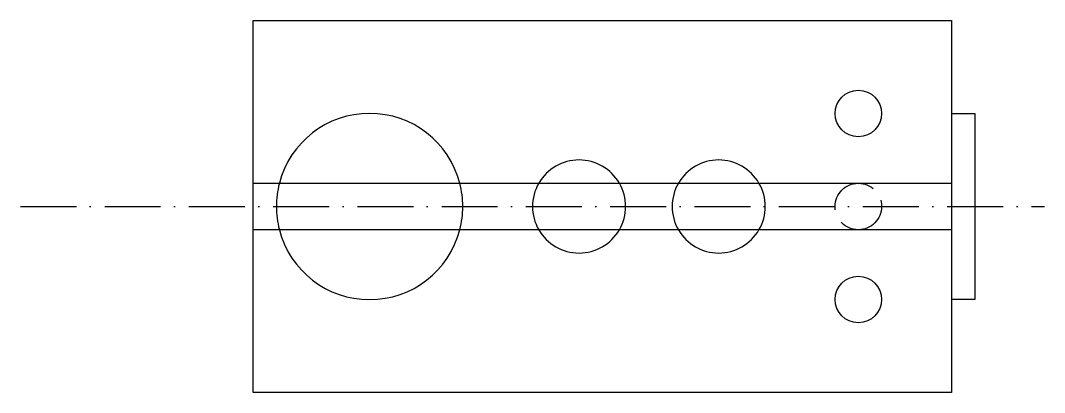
# Model space of a CAD drawing. Header units: millimetres. Extents: x -50 to 170, y 0 to 80.
import ezdxf

# ---------------------------------------------------------------- set-up
doc = ezdxf.new("R2010")
doc.units = ezdxf.units.MM
doc.linetypes.add('ACAD_ISO02W100', pattern=[15, 12, -3])
doc.linetypes.add('ACAD_ISO10W100', pattern=[18, 12, -3, 0, -3])
doc.layers.get('0').update_dxf_attribs({"lineweight": 25, "true_color": 0x000000})

msp = doc.modelspace()

# ---------------------------------------------------------------- linework, layer by layer
for p, q in [((0, 0), (0, 80)), ((0, 80), (150, 80)), ((150, 80), (150, 45)), ((150, 60), (155, 60)), ((155, 60), (155, 20)), ((0, 35), (0, 50)), ((0, 45), (150, 45)), ((150, 35), (0, 35)), ((150, 35), (150, 0)), ((155, 20), (150, 20)), ((150, 0), (0, 0))]:
    msp.add_line(p, q)
at = {"linetype": 'ACAD_ISO02W100'}
msp.add_line((150, 45), (150, 35), dxfattribs=at)
at = {"linetype": 'ACAD_ISO10W100'}
msp.add_line((-50, 40), (170, 40), dxfattribs=at)
for centre in [(130, 60), (130, 20)]:
    msp.add_circle(centre, 5)
at = {"linetype": 'ACAD_ISO02W100'}
msp.add_circle((130, 40), 5, dxfattribs=at)
for centre, radius, start, end in [((25, 40), 20.02, 14.4591, 165.5409), ((70, 40), 10, 30, 150), ((100, 40), 10, 30, 150), ((25, 40), 20.02, 194.4591, 345.5409), ((70, 40), 10, 210, 330), ((100, 40), 10, 210, 330)]:
    msp.add_arc(centre, radius, start, end)
for centre, radius, start, end in [((25, 40), 20.02, 165.5409, 194.4591), ((25, 40), 20.02, 345.5409, 14.4591), ((70, 40), 10, 150, 210), ((70, 40), 10, 330, 30), ((100, 40), 10, 150, 210), ((100, 40), 10, 330, 30)]:
    msp.add_arc(centre, radius, start, end, dxfattribs=at)

doc.saveas('drawing.dxf')
